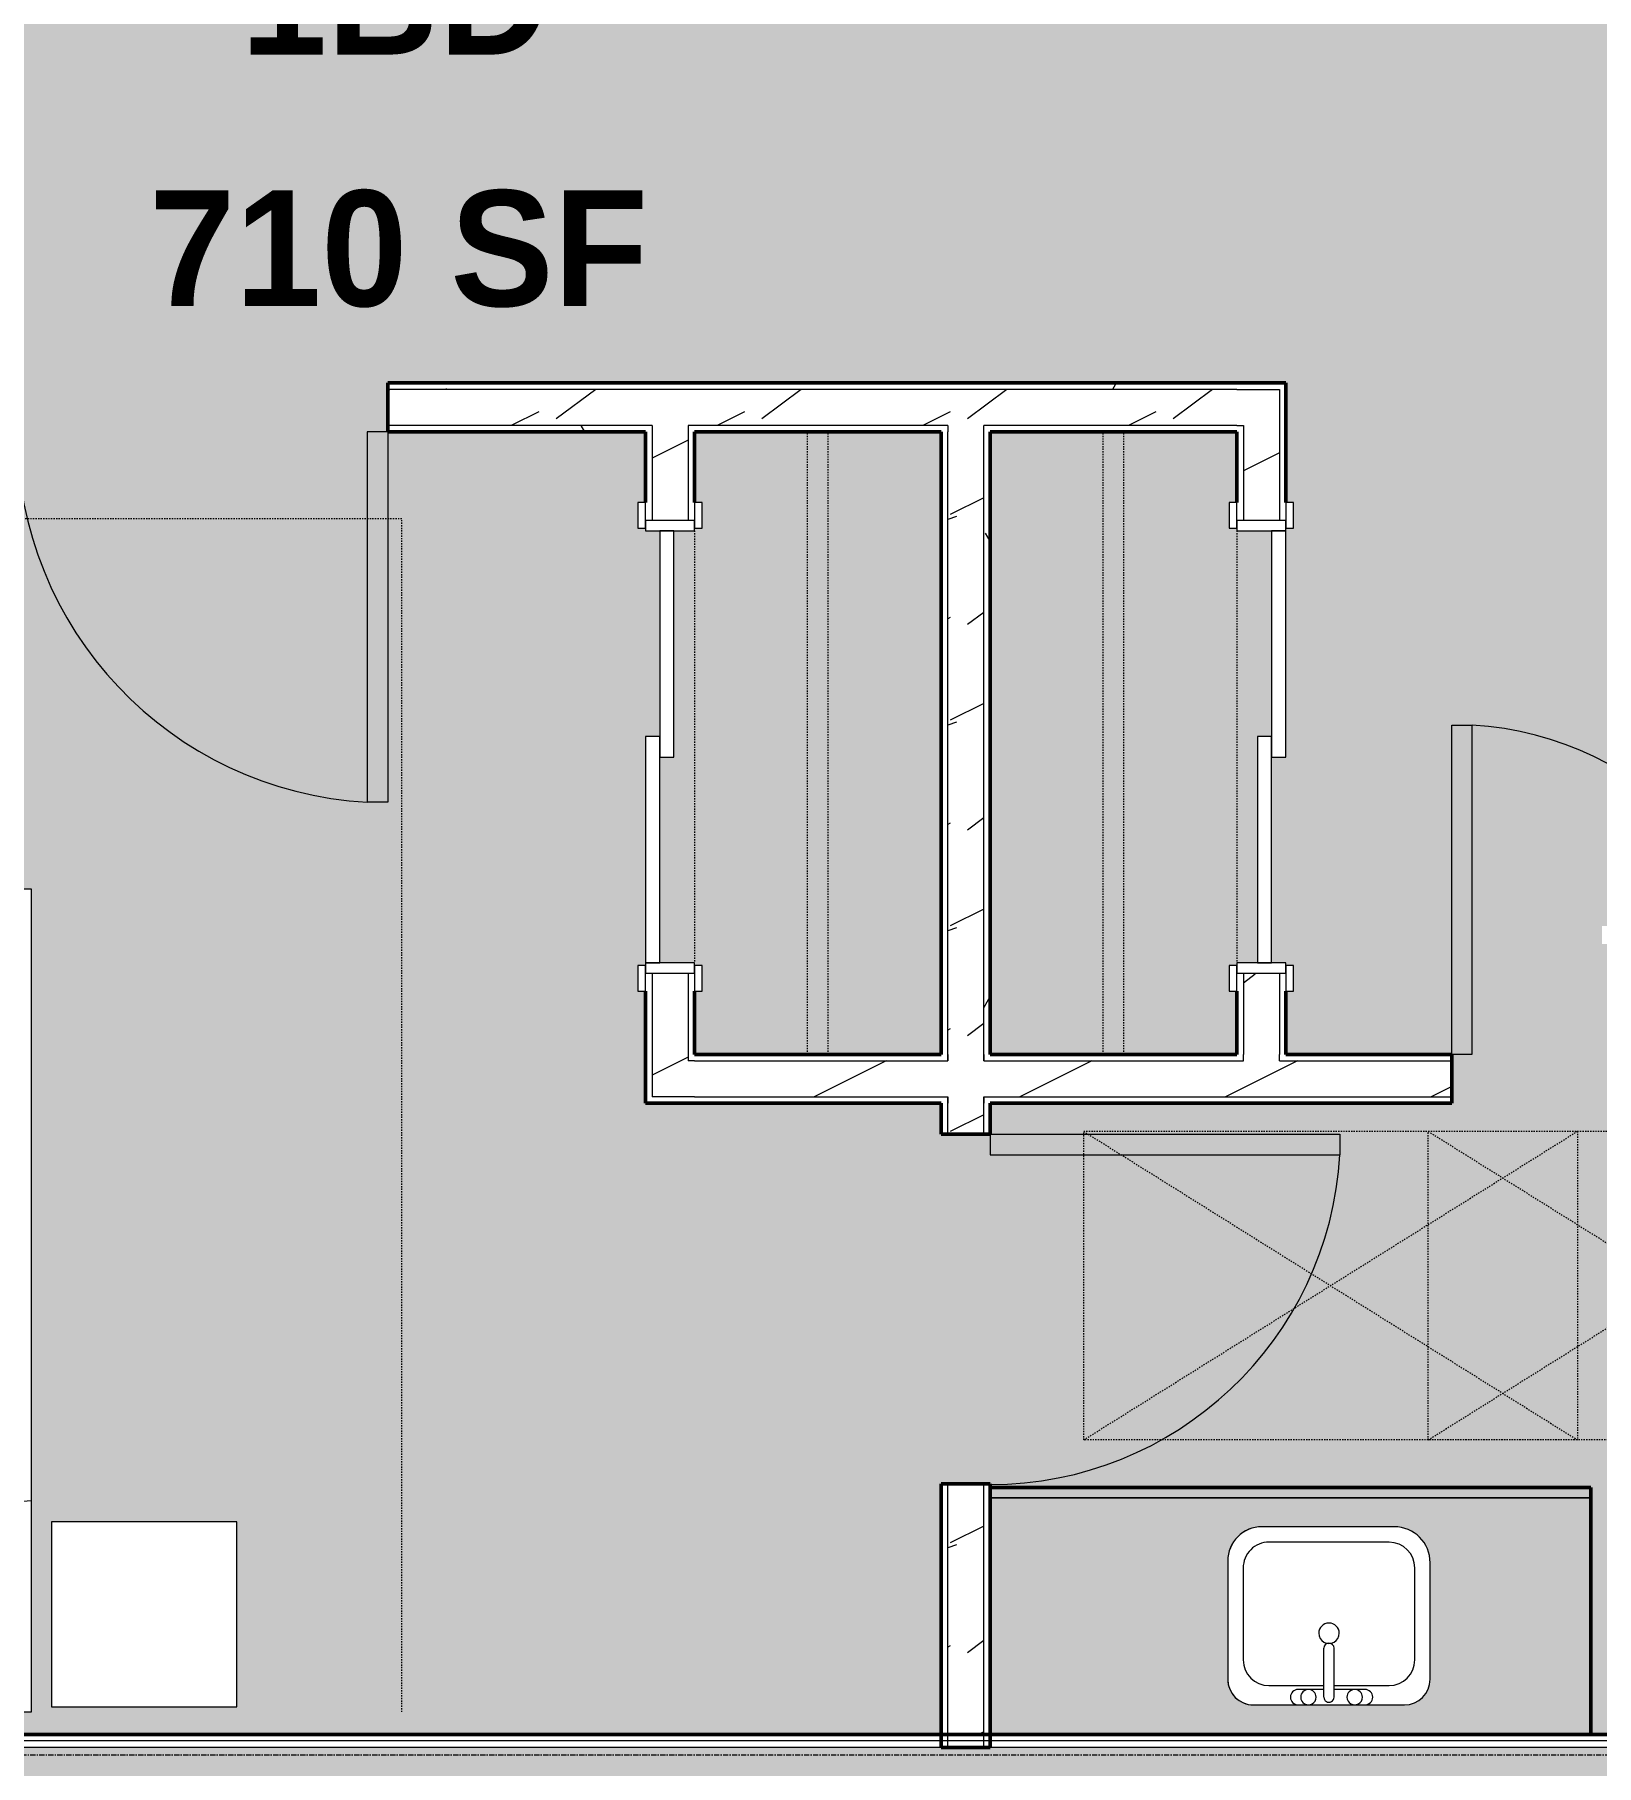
# Model space of a CAD drawing. Header units: inches. Extents: x -4294 to -464, y 9706 to 12475.
# Drawn here: x -3708.2 to -3556.3, y 10838.2 to 11006.4 of the extents above; entities that cross this region are included whole.
import ezdxf

# ---------------------------------------------------------------- set-up
doc = ezdxf.new("R2010")
doc.units = ezdxf.units.IN
doc.header["$MEASUREMENT"] = 0
doc.linetypes.add('Dash', pattern=[0.25, 0.125, -0.125])
doc.linetypes.add('Grid Line 1_2_', pattern=[0.875, 0.5, -0.125, 0.125, -0.125])
for name, color, linetype, lineweight in [('0-1', 7, 'Continuous', 5), ('0-2', 250, 'Continuous', 9), ('A-AREA-IDEN', 2, 'Continuous', 9), ('A-AREA-PATT-6', 41, 'Continuous', 9), ('A-DOOR-1', 250, 'Continuous', 9), ('A-DOOR-2', 130, 'Continuous', 20), ('A-DOOR-FRAM-1', 130, 'Continuous', 20), ('A-GENM-HDLN-1', 250, 'Dash', 9), ('A-WALL', 113, 'Continuous', 13), ('A-WALL-4', 90, 'Continuous', 50), ('A-WALL-5', 7, 'Continuous', 13), ('A-WALL-PATT-1', 250, 'Continuous', 9), ('A-WALL-PATT-2', 8, 'Continuous', 9), ('A-WALL-PATT-5', 111, 'Continuous', 9), ('I-FURN-1', 250, 'Continuous', 9), ('I-FURN-HDLN-1', 250, 'Dash', 9), ('I-WALL-2', 2, 'Continuous', 50), ('P-SANR-FIXT-2', 250, 'Continuous', 9), ('Q-CASE-1', 9, 'Continuous', 9), ('Q-CASE-2', 90, 'Continuous', 50), ('Q-CASE-3', 250, 'Continuous', 9), ('Q-CASE-HDLN-1', 250, 'Dash', 9), ('S-GRID-1', 1, 'Grid Line 1_2_', 9)]:
    doc.layers.add(name, color=color, linetype=linetype, lineweight=lineweight)
doc.styles.add('Century Gothic_B', font='GOTHICB.TTF', dxfattribs={"height": 11.25})
pattern_1 = [(0, (0, 0), (38.4, 9.6), [1.584, -27.216, 1.584, -27.216, -153.6]), (0, (0, 0), (38.4, 9.6), [-57.6, 1.584, -56.016, 1.584, -27.216, -67.2]), (0, (0, 0), (38.4, 9.6), [-144, 1.584, -17.616, 1.584, -46.416]), (120, (14.4, 4.8), (-27.513844, 28.4553755), [1.584, -27.216, 1.584, -27.216, -153.6]), (120, (14.4, 4.8), (-27.513844, 28.4553755), [-57.6, 1.584, -56.016, 1.584, -27.216, -67.2]), (120, (14.4, 4.8), (-27.513844, 28.4553755), [-144, 1.584, -17.616, 1.584, -46.416]), (240, (19.2, 24), (-10.886156, -38.0553755), [1.584, -27.216, 1.584, -27.216, -153.6]), (240, (19.2, 24), (-10.886156, -38.0553755), [-57.6, 1.584, -56.016, 1.584, -27.216, -67.2]), (240, (19.2, 24), (-10.886156, -38.0553755), [-144, 1.584, -17.616, 1.584, -46.416])]
pattern_2 = [(216.87, (7.997, 19.992), (59.9755286, 39.9843071), [9.996, -89.964]), (206.565, (19.992, 13.994), (-19.991807, -19.992219), [22.352, -22.352]), (198.435, (19.992, 3.998), (-39.983821, -19.991955), [12.644, -50.576])]

# ---------------------------------------------------------------- blocks, each defined once
blk = doc.blocks.new('Single-Flush - 32_ x 84_-1372863-FLOOR PLAN - 3RD FLOOR')
at = {"layer": 'A-DOOR-1'}
blk.add_arc((16, -2.38), 32.07, 180, 266.4241, dxfattribs=at)
at = {"layer": 'A-DOOR-2'}
for p, q in [((14, -2.38), (14, -34.38)), ((16, -2.38), (14, -2.38)), ((16, -2.38), (16, -34.38)), ((16, -34.38), (14, -34.38))]:
    blk.add_line(p, q, dxfattribs=at)
blk = doc.blocks.new('Single-Flush - 36_ x 84_-1372824-FLOOR PLAN - 3RD FLOOR')
at = {"layer": 'A-DOOR-1'}
blk.add_arc((18, -2.38), 36.07, 180, 266.8211, dxfattribs=at)
at = {"layer": 'A-DOOR-2'}
for p, q in [((16, -2.38), (16, -38.39)), ((18, -2.38), (16, -2.38)), ((18, -2.38), (18, -38.39)), ((18, -38.39), (16, -38.39))]:
    blk.add_line(p, q, dxfattribs=at)
blk = doc.blocks.new('Single-Flush - 34_ x 84_-1372834-FLOOR PLAN - 3RD FLOOR')
at = {"layer": 'A-DOOR-1'}
blk.add_arc((17, -2.38), 34.07, 180, 266.6343, dxfattribs=at)
at = {"layer": 'A-DOOR-2'}
for p, q in [((15, -2.38), (15, -36.38)), ((17, -2.38), (15, -2.38)), ((17, -2.38), (17, -36.38)), ((17, -36.38), (15, -36.38))]:
    blk.add_line(p, q, dxfattribs=at)
blk = doc.blocks.new('OD_CW_Closet - OD_CW_Closet-1901942-FLOOR PLAN - 3RD FLOOR')
at = {"layer": 'Q-CASE-HDLN-1'}
for p, q in [((0.74, -24), (0.74, 0)), ((0.74, 0), (61.26, 0)), ((61.26, 0), (61.26, -24)), ((0.74, -11), (61.26, -11)), ((0.74, -13), (61.26, -13)), ((6.89, -24), (0.74, -24)), ((51.64, -24), (9.64, -24)), ((61.26, -24), (54.39, -24))]:
    blk.add_line(p, q, dxfattribs=at)
blk = doc.blocks.new('Bed-Standard - King 78_ x 80_-V2-FLOOR PLAN - 3RD FLOOR')
at = {"layer": 'I-FURN-1'}
for p, q in [((49.69, 38.2), (-28.31, 38.2)), ((-28.31, 38.2), (-28.31, -41.8)), ((49.69, -41.8), (49.69, 38.2)), ((-25.31, 36.2), (-25.31, 24.2)), ((-25.31, 36.2), (46.69, 36.2)), ((46.69, 36.2), (46.69, 24.2)), ((49.69, 24.2), (-28.31, 17.63)), ((-25.31, 24.2), (46.69, 24.2)), ((-28.31, -41.8), (49.69, -41.8))]:
    blk.add_line(p, q, dxfattribs=at)
at = {"layer": 'I-FURN-HDLN-1'}
for p, q in [((-64.31, 38.2), (-64.31, -77.8)), ((73.69, -77.8), (73.69, 38.2)), ((-64.31, -77.8), (73.69, -77.8))]:
    blk.add_line(p, q, dxfattribs=at)
blk = doc.blocks.new('Table-Night Stand - 18_ x 18_ x 24_-1352623-FLOOR PLAN - 3RD FLOOR')
at = {"layer": 'I-FURN-1'}
for p, q in [((18.15, 18), (0.15, 18)), ((0.15, 18), (0.15, 0)), ((18.15, 0), (18.15, 18)), ((0.15, 0), (18.15, 0))]:
    blk.add_line(p, q, dxfattribs=at)
blk = doc.blocks.new('FOLDING_SLIDING CLOSET - 42_ x 80_-1372832-FLOOR PLAN - 3RD FLOOR')
at = {"layer": 'A-DOOR-1'}
for p, q in [((-21.25, 3), (-23.75, 3)), ((-23.75, 3), (-23.75, 2.25)), ((-23.75, 2.25), (-21.25, 2.25)), ((-21.25, 2.25), (-21.25, 3)), ((23.75, 3), (21.25, 3)), ((21.25, 3), (21.25, 2.25)), ((21.25, 2.25), (23.75, 2.25)), ((23.75, 2.25), (23.75, 3)), ((-21.25, -2.5), (-23.75, -2.5)), ((-23.75, -2.5), (-23.75, -3.25)), ((-23.75, -3.25), (-21.25, -3.25)), ((-21.25, -3.25), (-21.25, -2.5)), ((23.75, -2.5), (21.25, -2.5)), ((21.25, -2.5), (21.25, -3.25)), ((21.25, -3.25), (23.75, -3.25)), ((23.75, -3.25), (23.75, -2.5))]:
    blk.add_line(p, q, dxfattribs=at)
at = {"layer": 'A-DOOR-2'}
for p, q in [((1, 2.25), (-21, 2.25)), ((-21, 2.25), (-21, 0.87)), ((1, 0.87), (1, 2.25)), ((-21, 0.87), (1, 0.87)), ((21, 0.87), (-1, 0.87)), ((-1, 0.87), (-1, -0.5)), ((21, -0.5), (21, 0.87)), ((-1, -0.5), (21, -0.5))]:
    blk.add_line(p, q, dxfattribs=at)
at = {"layer": 'A-DOOR-FRAM-1'}
for p, q in [((-21, 2.25), (-22, 2.25)), ((-22, 2.25), (-22, -2.5)), ((-21, -2.5), (-21, 2.25)), ((21, 2.25), (21, -2.5)), ((22, 2.25), (21, 2.25)), ((22, -2.5), (22, 2.25)), ((-22, -2.5), (-21, -2.5)), ((21, -2.5), (22, -2.5))]:
    blk.add_line(p, q, dxfattribs=at)
blk = doc.blocks.new('OD_CW_Closet - OD_CW_Closet-1902250-FLOOR PLAN - 3RD FLOOR')
at = {"layer": 'Q-CASE-HDLN-1'}
for p, q in [((6.89, 24), (0.74, 24)), ((0.74, 24), (0.74, 0)), ((51.64, 24), (9.64, 24)), ((61.26, 24), (54.39, 24)), ((61.26, 0), (61.26, 24)), ((0.74, 13), (61.26, 13)), ((0.74, 11), (61.26, 11)), ((0.74, 0), (61.26, 0))]:
    blk.add_line(p, q, dxfattribs=at)
blk = doc.blocks.new('M_Sink Vanity-Square - 500 x 440mm-1352614-FLOOR PLAN - 3RD FLOOR')
at = {"layer": 'P-SANR-FIXT-2'}
for p, q in [((7.96, 7.09), (-6.72, 7.09)), ((7.96, 7.09), (-6.72, 7.09)), ((3.62, 7.09), (-2.88, 7.09)), ((0.12, 5.22), (-5.22, 5.22)), ((-2.88, 5.59), (0.12, 5.59)), ((0.12, 6.33), (0.12, 1.59)), ((1.12, 6.33), (1.12, 1.59)), ((1.12, 5.59), (3.62, 5.59)), ((6.46, 5.22), (1.12, 5.22)), ((-9.22, 4.59), (-9.22, -6.73)), ((-9.22, 4.59), (-9.22, -6.73)), ((10.46, -6.91), (10.46, 4.59)), ((10.46, -6.91), (10.46, 4.59)), ((-7.72, 2.72), (-7.72, -6.23)), ((8.96, -6.23), (8.96, 2.72)), ((-5.22, -8.73), (6.46, -8.73)), ((-5.72, -10.23), (7.14, -10.23)), ((-5.72, -10.23), (7.14, -10.23))]:
    blk.add_line(p, q, dxfattribs=at)
for centre, radius, start, end in [((-6.72, 4.59), 2.5, 90, 180), ((-6.72, 4.59), 2.5, 90, 180), ((-2.88, 6.34), 0.75, 90, 270), ((-1.88, 6.34), 0.75, 360, 180), ((0.62, 6.33), 0.5, 360, 180), ((2.62, 6.34), 0.75, 360, 180), ((3.62, 6.34), 0.75, 270, 90), ((7.96, 4.59), 2.5, 0, 90), ((7.96, 4.59), 2.5, 360, 90), ((-5.22, 2.72), 2.5, 90, 180), ((-1.88, 6.34), 0.75, 180, 0), ((2.62, 6.34), 0.75, 180, 360), ((6.46, 2.72), 2.5, 0, 90), ((0.62, 0.13), 1, 360, 180), ((0.62, 0.13), 1, 180, 0), ((0.62, 1.59), 0.5, 180, 0), ((-5.22, -6.23), 2.5, 180, 270), ((6.46, -6.23), 2.5, 270, 0), ((-5.72, -6.73), 3.5, 180, 270), ((-5.72, -6.73), 3.5, 180, 270), ((7.14, -6.91), 3.32, 270, 360), ((7.14, -6.91), 3.32, 270, 0)]:
    blk.add_arc(centre, radius, start, end, dxfattribs=at)
blk = doc.blocks.new('OD_CW_Base Cabinet - OD_CW_Base Cabinet-V22-FLOOR PLAN - 3RD FLOOR')
at = {"layer": 'Q-CASE-1'}
blk.add_hatch(color=256, dxfattribs=at).paths.add_polyline_path([(59.14, 0), (0.74, 0), (0.74, -1), (59.14, -1)], flags=0)
h = blk.add_hatch(color=256, dxfattribs=at)
h.paths.add_polyline_path([(41.78, -1), (0.74, -1), (0.74, -24), (59.14, -24), (59.12, -1), (43.53, -1)], flags=0)
h.paths.add_polyline_path([(40.03, -3.8), (41.03, -3.96), (41.78, -4.27), (42.51, -4.83), (43.06, -5.55), (43.41, -6.4), (43.53, -7.3), (43.53, -18.63), (43.45, -19.27), (43.2, -19.88), (42.8, -20.39), (42.28, -20.79), (41.68, -21.04), (41.03, -21.13), (26.35, -21.13), (25.7, -21.04), (25.1, -20.79), (24.58, -20.39), (24.18, -19.88), (23.93, -19.27), (23.85, -18.63), (23.85, -7.12), (23.96, -6.26), (24.29, -5.46), (24.82, -4.77), (25.51, -4.25), (26.35, -3.91), (27.17, -3.8)], flags=0)
at = {"layer": 'Q-CASE-2'}
for p, q in [((0.74, 0), (59.14, 0)), ((59.14, 0), (59.14, -24))]:
    blk.add_line(p, q, dxfattribs=at)
at = {"layer": 'Q-CASE-3'}
for p, q in [((0.74, 0), (59.14, 0)), ((59.14, -1), (0.74, -1)), ((0.74, -1), (59.14, -1)), ((59.14, 0), (59.14, -1)), ((59.14, -1), (59.14, -24))]:
    blk.add_line(p, q, dxfattribs=at)
blk = doc.blocks.new('ADA Clearances - 30_x48_-V11-FLOOR PLAN - 3RD FLOOR')
at = {"layer": 'A-GENM-HDLN-1'}
for p, q in [((15, 24), (-15, -24)), ((-15, 24), (15, -24)), ((-15, -5.48), (-15, 24)), ((-15, 24), (15, 24)), ((15, 24), (15, -24)), ((-15, -24), (-15, -14.12)), ((15, -24), (-15, -24))]:
    blk.add_line(p, q, dxfattribs=at)
blk = doc.blocks.new('ADA Clearances - 30_x48_-1721104-FLOOR PLAN - 3RD FLOOR')
at = {"layer": 'A-GENM-HDLN-1'}
for p, q in [((15, 24), (-15, -24)), ((-15, 24), (15, -24)), ((-15, -24), (-15, 24)), ((-15, 24), (15, 24)), ((15, 24), (15, -24)), ((15, -24), (-15, -24))]:
    blk.add_line(p, q, dxfattribs=at)
blk = doc.blocks.new('CTR - 1st Phase - Unit Layouts_rvt-1-FLOOR PLAN - 3RD FLOOR')
at = {"layer": 'A-WALL-PATT-1'}
h = blk.add_hatch(dxfattribs=at)
h.set_pattern_fill('FP_1', color=256, style=0, pattern_type=2)
h.set_pattern_definition(pattern_1)
h.paths.add_polyline_path([(-3852.47, 10971.96), (-3709.8, 10971.96), (-3709.8, 10972.59), (-3852.47, 10972.59), (-3852.47, 10972.1)], flags=0)
h.paths.add_polyline_path([(-3673.8, 10971.96), (-3587.12, 10971.96), (-3587.12, 10972.59), (-3673.8, 10972.59), (-3673.8, 10972.21)], flags=0)
h = blk.add_hatch(dxfattribs=at)
h.set_pattern_fill('FP_1', color=256, style=0, pattern_type=2)
h.set_pattern_definition(pattern_1)
h.paths.add_polyline_path([(-3780.5, 10967.84), (-3709.8, 10967.84), (-3709.8, 10968.46), (-3852.47, 10968.46), (-3852.47, 10967.84), (-3826.22, 10967.84)], flags=0)
h.paths.add_polyline_path([(-3673.8, 10967.84), (-3648.12, 10967.84), (-3648.12, 10968.46), (-3673.8, 10968.46), (-3673.8, 10968.37)], flags=0)
h.paths.add_polyline_path([(-3620.27, 10967.84), (-3619.37, 10967.84), (-3619.37, 10968.46), (-3644.62, 10968.46), (-3644.62, 10967.84), (-3624.4, 10967.84)], flags=0)
h.paths.add_polyline_path([(-3615.87, 10967.84), (-3591.25, 10967.84), (-3591.25, 10968.46), (-3615.87, 10968.46)], flags=0)
h = blk.add_hatch(dxfattribs=at)
h.set_pattern_fill('FP_1', color=256, style=0, pattern_type=2)
h.set_pattern_definition(pattern_1)
h.paths.add_polyline_path([(-3615.84, 10841.19), (-3615.25, 10841.19), (-3615.25, 10865.56), (-3615.87, 10865.56), (-3615.87, 10841.19)], flags=0)
h.paths.add_polyline_path([(-3615.87, 10899.56), (-3615.25, 10899.56), (-3615.25, 10902.56), (-3615.87, 10902.56)], flags=0)
h.paths.add_polyline_path([(-3615.87, 10907.31), (-3615.25, 10907.31), (-3615.25, 10967.84), (-3615.87, 10967.84), (-3615.87, 10910.25)], flags=0)
at = {"layer": 'A-WALL-PATT-2'}
h = blk.add_hatch(dxfattribs=at)
h.set_pattern_fill('FP_2', color=256, style=0, pattern_type=2)
h.set_pattern_definition(pattern_2)
h.paths.add_polyline_path([(-3850.47, 10968.46), (-3709.8, 10968.46), (-3709.8, 10971.96), (-3852.47, 10971.96), (-3852.47, 10968.46)], flags=0)
h.paths.add_polyline_path([(-3673.8, 10968.46), (-3590.62, 10968.48), (-3590.62, 10971.96), (-3673.8, 10971.96)], flags=0)
h = blk.add_hatch(dxfattribs=at)
h.set_pattern_fill('FP_2', color=256, style=0, pattern_type=2)
h.set_pattern_definition(pattern_2)
h.paths.add_polyline_path([(-3587.12, 10906.69), (-3587.12, 10915.21), (-3590.62, 10915.21), (-3590.62, 10906.69), (-3587.17, 10906.69)], flags=0)
h.paths.add_polyline_path([(-3587.12, 10959.21), (-3587.12, 10971.96), (-3590.62, 10971.96), (-3590.62, 10959.21)], flags=0)
h = blk.add_hatch(dxfattribs=at)
h.set_pattern_fill('FP_2', color=256, style=0, pattern_type=2)
h.set_pattern_definition(pattern_2)
h.paths.add_polyline_path([(-3648.12, 10903.19), (-3644.62, 10903.19), (-3644.62, 10915.21), (-3648.12, 10915.21), (-3648.12, 10906.69)], flags=0)
h.paths.add_polyline_path([(-3647.37, 10959.21), (-3644.62, 10959.21), (-3644.62, 10968.46), (-3648.12, 10968.46), (-3648.12, 10959.21)], flags=0)
h = blk.add_hatch(dxfattribs=at)
h.set_pattern_fill('FP_2', color=256, style=0, pattern_type=2)
h.set_pattern_definition(pattern_2)
h.paths.add_polyline_path([(-3619.37, 10841.19), (-3615.87, 10841.19), (-3615.87, 10865.56), (-3619.37, 10865.56), (-3619.37, 10864.19)], flags=0)
h.paths.add_polyline_path([(-3615.87, 10899.56), (-3615.87, 10903.19), (-3619.37, 10903.19), (-3619.37, 10899.56)], flags=0)
h.paths.add_polyline_path([(-3615.87, 10906.69), (-3615.87, 10968.46), (-3619.37, 10968.46), (-3619.37, 10906.69)], flags=0)
h = blk.add_hatch(dxfattribs=at)
h.set_pattern_fill('FP_2', color=256, style=0, pattern_type=2)
h.set_pattern_definition(pattern_2)
h.paths.add_polyline_path([(-3644, 10903.19), (-3570.37, 10903.19), (-3570.37, 10906.69), (-3644.62, 10906.67), (-3644.62, 10903.19)], flags=0)
h.paths.add_polyline_path([(-3486.41, 10903.19), (-3482.72, 10903.19), (-3482.72, 10906.69), (-3538.37, 10906.69), (-3538.37, 10903.19), (-3492.91, 10903.19)], flags=0)
at = {"layer": 'A-WALL-4'}
for p, q in [((-3591.25, 10972.59), (-3673.8, 10972.59)), ((-3673.8, 10972.59), (-3673.8, 10967.84)), ((-3587.12, 10972.59), (-3591.25, 10972.59)), ((-3586.5, 10972.59), (-3587.12, 10972.59)), ((-3586.5, 10960.96), (-3586.5, 10972.59)), ((-3673.8, 10967.84), (-3648.75, 10967.84)), ((-3648.75, 10967.84), (-3648.75, 10960.96)), ((-3644, 10967.84), (-3620, 10967.84)), ((-3644, 10960.96), (-3644, 10967.84)), ((-3620, 10967.84), (-3620, 10907.31)), ((-3615.25, 10967.84), (-3591.25, 10967.84)), ((-3615.25, 10907.31), (-3615.25, 10967.84)), ((-3591.25, 10967.84), (-3591.25, 10960.96)), ((-3648.75, 10913.46), (-3648.75, 10902.56)), ((-3644, 10907.31), (-3644, 10913.46)), ((-3591.25, 10913.46), (-3591.25, 10907.31)), ((-3586.5, 10907.31), (-3586.5, 10913.46)), ((-3620, 10907.31), (-3644, 10907.31)), ((-3591.25, 10907.31), (-3615.25, 10907.31)), ((-3570.37, 10907.31), (-3586.5, 10907.31)), ((-3570.37, 10902.56), (-3570.37, 10907.31)), ((-3648.75, 10902.56), (-3648.12, 10902.56)), ((-3648.12, 10902.56), (-3644, 10902.56)), ((-3644, 10902.56), (-3620, 10902.56)), ((-3620, 10902.56), (-3620, 10899.56)), ((-3615.25, 10902.56), (-3570.37, 10902.56)), ((-3615.25, 10899.56), (-3615.25, 10902.56)), ((-3620, 10899.56), (-3615.25, 10899.56)), ((-3620, 10865.56), (-3620, 10839.94)), ((-3615.25, 10865.56), (-3620, 10865.56)), ((-3615.25, 10839.94), (-3615.25, 10865.56)), ((-3620, 10839.94), (-3615.25, 10839.94))]:
    blk.add_line(p, q, dxfattribs=at)
at = {"layer": 'A-WALL-5'}
for p, q in [((-3591.25, 10971.96), (-3673.8, 10971.96)), ((-3591.25, 10971.96), (-3590.62, 10971.96)), ((-3590.62, 10971.96), (-3587.12, 10971.96)), ((-3587.12, 10971.96), (-3587.12, 10959.21)), ((-3648.12, 10968.46), (-3673.8, 10968.46)), ((-3648.12, 10968.46), (-3648.12, 10967.84)), ((-3648.12, 10967.84), (-3648.12, 10959.21)), ((-3619.37, 10968.46), (-3644.62, 10968.46)), ((-3644.62, 10968.46), (-3644.62, 10967.84)), ((-3644.62, 10967.84), (-3644.62, 10959.21)), ((-3619.37, 10968.46), (-3619.37, 10967.84)), ((-3619.37, 10907.31), (-3619.37, 10967.84)), ((-3591.25, 10968.46), (-3615.87, 10968.46)), ((-3615.87, 10967.84), (-3615.87, 10968.46)), ((-3615.87, 10907.31), (-3615.87, 10967.84)), ((-3591.25, 10968.46), (-3590.62, 10968.46)), ((-3590.62, 10968.46), (-3590.62, 10959.21)), ((-3648.12, 10915.21), (-3648.12, 10903.19)), ((-3644.62, 10915.21), (-3644.62, 10906.69)), ((-3590.62, 10915.21), (-3590.62, 10907.31)), ((-3587.12, 10915.21), (-3587.12, 10907.31)), ((-3644, 10906.69), (-3644.62, 10906.69)), ((-3644, 10906.69), (-3619.37, 10906.69)), ((-3619.37, 10906.69), (-3619.37, 10907.31)), ((-3619.37, 10907.31), (-3619.37, 10906.69)), ((-3615.87, 10907.31), (-3615.87, 10906.69)), ((-3615.87, 10906.69), (-3615.87, 10907.31)), ((-3615.87, 10906.69), (-3590.62, 10906.69)), ((-3590.62, 10906.69), (-3590.62, 10907.31)), ((-3587.12, 10906.69), (-3587.12, 10907.31)), ((-3587.12, 10906.69), (-3570.37, 10906.69)), ((-3644.62, 10903.19), (-3648.12, 10903.19)), ((-3644, 10903.19), (-3644.62, 10903.19)), ((-3644, 10903.19), (-3619.37, 10903.19)), ((-3619.37, 10902.56), (-3619.37, 10903.19)), ((-3619.37, 10903.19), (-3619.37, 10902.56)), ((-3615.87, 10903.19), (-3615.87, 10902.56)), ((-3615.87, 10903.19), (-3570.37, 10903.19)), ((-3615.87, 10902.56), (-3615.87, 10903.19)), ((-3619.37, 10899.56), (-3619.37, 10902.56)), ((-3615.87, 10899.56), (-3615.87, 10902.56)), ((-3619.37, 10839.94), (-3619.37, 10865.56)), ((-3615.87, 10839.94), (-3615.87, 10865.56))]:
    blk.add_line(p, q, dxfattribs=at)
at = {"layer": '0-2'}
for name, p in [('Single-Flush - 36_ x 84_-1372824-FLOOR PLAN - 3RD FLOOR', (-3691.8, 10970.21)), ('OD_CW_Base Cabinet - OD_CW_Base Cabinet-V22-FLOOR PLAN - 3RD FLOOR', (-3615.99, 10865.19))]:
    blk.add_blockref(name, p, dxfattribs=at)
for name, p, rotation in [('OD_CW_Closet - OD_CW_Closet-1902250-FLOOR PLAN - 3RD FLOOR', (-3620, 10906.58), 90.00000000003098), ('OD_CW_Closet - OD_CW_Closet-1901942-FLOOR PLAN - 3RD FLOOR', (-3615.25, 10906.58), 89.99999999996905), ('FOLDING_SLIDING CLOSET - 42_ x 80_-1372832-FLOOR PLAN - 3RD FLOOR', (-3646.5, 10937.21), 89.99999999997272), ('FOLDING_SLIDING CLOSET - 42_ x 80_-1372832-FLOOR PLAN - 3RD FLOOR', (-3588.75, 10937.21), 270.0000000000273), ('Bed-Standard - King 78_ x 80_-V2-FLOOR PLAN - 3RD FLOOR', (-3736.75, 10881.58), 180), ('Single-Flush - 32_ x 84_-1372863-FLOOR PLAN - 3RD FLOOR', (-3554.37, 10904.94), 180), ('ADA Clearances - 30_x48_-1721104-FLOOR PLAN - 3RD FLOOR', (-3582.15, 10884.83), 89.9999999999678), ('ADA Clearances - 30_x48_-V11-FLOOR PLAN - 3RD FLOOR', (-3548.65, 10884.83), 89.9999999999678), ('Single-Flush - 34_ x 84_-1372834-FLOOR PLAN - 3RD FLOOR', (-3617.62, 10882.56), 90.0000000000212), ('Table-Night Stand - 18_ x 18_ x 24_-1352623-FLOOR PLAN - 3RD FLOOR', (-3688.35, 10861.88), 180), ('M_Sink Vanity-Square - 500 x 440mm-1352614-FLOOR PLAN - 3RD FLOOR', (-3581.68, 10851.16), 180)]:
    blk.add_blockref(name, p, dxfattribs=dict(at, rotation=rotation))
blk = doc.blocks.new('CTR - 1st Phase - Shell_rvt-1-FLOOR PLAN - 3RD FLOOR')
at = {"layer": 'S-GRID-1'}
blk.add_line((-464.45, 10839.19), (-4232.19, 10839.19), dxfattribs=at)

msp = doc.modelspace()

# ---------------------------------------------------------------- hatches: boundary and pattern name
at = {"layer": 'A-AREA-PATT-6'}
h = msp.add_hatch(color=256, dxfattribs=at)
h.paths.add_polyline_path([(-3519.7487, 10918.0269), (-3555.7487, 10918.0269), (-3555.7487, 10919.7769), (-3519.7487, 10919.7769), (-3519.7487, 10918.6519)], flags=0)
h.paths.add_polyline_path([(-3504.9237, 10968.9894), (-3540.9237, 10968.9894), (-3540.9237, 10970.7394), (-3504.9237, 10970.7394)], flags=0)
h.paths.add_polyline_path([(-3851.8487, 10841.1894), (-3619.9987, 10841.1894), (-3619.9987, 10865.5644), (-3615.2487, 10865.5644), (-3615.2487, 10865.1894), (-3556.8487, 10865.1894), (-3556.8487, 10841.1894), (-3548.825, 10841.1894), (-3548.825, 10848.9156), (-3548.698, 10849.88), (-3548.3257, 10850.7787), (-3547.7336, 10851.5505), (-3546.9618, 10852.1426), (-3546.0632, 10852.5149), (-3545.0224, 10852.6418), (-3543.7104, 10852.6418), (-3544.0581, 10855.6656), (-3545.2499, 10856.6656), (-3545.8166, 10857.6656), (-3546.1744, 10859.1751), (-3546.2616, 10859.6694), (-3546.3487, 10860.6656), (-3546.1744, 10862.658), (-3545.6365, 10864.6656), (-3544.9085, 10866.6656), (-3543.9313, 10868.7299), (-3542.5885, 10870.6656), (-3541.5885, 10871.6656), (-3540.7225, 10872.1656), (-3539.3487, 10872.6656), (-3538.3487, 10872.6656), (-3536.975, 10872.1656), (-3536.109, 10871.6656), (-3535.109, 10870.6656), (-3533.7215, 10868.6656), (-3532.7889, 10866.6656), (-3532.061, 10864.6656), (-3531.523, 10862.658), (-3531.3487, 10860.6656), (-3531.523, 10859.1751), (-3531.6129, 10858.6656), (-3531.8808, 10857.6656), (-3532.4476, 10856.6656), (-3533.6394, 10855.6656), (-3533.9871, 10852.6418), (-3532.4176, 10852.618), (-3531.6343, 10852.5149), (-3530.7356, 10852.1426), (-3529.9639, 10851.5505), (-3529.3717, 10850.7787), (-3528.9995, 10849.88), (-3528.8725, 10848.9156), (-3528.8725, 10841.1894), (-3522.8487, 10841.1894), (-3522.8487, 10843.3253), (-3518.0987, 10843.3253), (-3518.0987, 10841.1894), (-3483.9737, 10841.1894), (-3483.9737, 10902.5644), (-3538.3737, 10902.5644), (-3538.3737, 10907.3144), (-3520.7487, 10907.3144), (-3520.7487, 10916.0269), (-3519.7487, 10916.0269), (-3519.7487, 10918.0269), (-3517.8112, 10918.0269), (-3517.8112, 10918.6519), (-3515.9362, 10918.6519), (-3515.9362, 10918.0269), (-3513.9987, 10918.0269), (-3513.9987, 10916.0269), (-3515.9987, 10916.0269), (-3515.9987, 10907.3144), (-3483.9737, 10907.3144), (-3483.9737, 10959.9894), (-3515.9987, 10959.9894), (-3515.9987, 10956.0269), (-3513.9987, 10956.0269), (-3513.9987, 10954.0269), (-3515.9362, 10954.0269), (-3515.9362, 10953.4019), (-3517.8112, 10953.4019), (-3517.8112, 10954.0269), (-3519.7487, 10954.0269), (-3519.7487, 10956.0269), (-3520.7487, 10956.0269), (-3520.7487, 10964.7394), (-3504.9237, 10964.7394), (-3504.9237, 10968.9894), (-3502.9862, 10968.9894), (-3502.9862, 10969.6144), (-3501.9237, 10969.6144), (-3501.9237, 11004.3644), (-3502.9862, 11004.3644), (-3502.9862, 11004.9894), (-3504.9237, 11004.9894), (-3504.9237, 11033.1894), (-3517.3487, 11033.1894), (-3517.3487, 11068.9394), (-3509.3487, 11068.9394), (-3509.3487, 11099.1894), (-3523.8789, 11099.1894), (-3523.8789, 11098.8144), (-3547.8789, 11098.8144), (-3547.8789, 11099.1894), (-3578.9737, 11099.1894), (-3578.9737, 11041.1894), (-3577.4923, 11041.1673), (-3577.4064, 11041.1317), (-3577.3487, 11040.9925), (-3577.3277, 11040.0965), (-3577.0987, 11040.0965), (-3577.0987, 11037.4733), (-3576.8487, 11037.4733), (-3576.8487, 11036.8827), (-3577.0987, 11036.8827), (-3577.0987, 11036.2922), (-3576.8487, 11036.2922), (-3576.8487, 11035.7016), (-3577.0987, 11035.7016), (-3577.0987, 11035.1111), (-3576.8487, 11035.1111), (-3576.8487, 11034.5205), (-3577.0987, 11034.5205), (-3577.0987, 11033.93), (-3576.8487, 11033.93), (-3576.8487, 11033.3394), (-3577.0987, 11033.3394), (-3577.0987, 11023.9484), (-3576.8487, 11023.9484), (-3576.8487, 11022.047), (-3577.0987, 11022.047), (-3577.0987, 11018.2823), (-3577.3487, 11018.2823), (-3577.3487, 11017.3862), (-3577.5456, 11017.1894), (-3578.9737, 11017.1894), (-3578.9737, 11014.5894), (-3614.9737, 11014.5894), (-3614.9737, 11022.1379), (-3622.0482, 11022.1379), (-3622.0482, 11038.6379), (-3614.9737, 11038.6379), (-3614.9737, 11051.2593), (-3622.0482, 11051.2593), (-3622.0482, 11067.7593), (-3614.9737, 11067.7593), (-3614.9737, 11081.3806), (-3622.0482, 11081.3806), (-3622.0482, 11097.8806), (-3614.9737, 11097.8806), (-3614.9737, 11123.1894), (-3728.412, 11123.1894), (-3728.412, 11107.0644), (-3746.412, 11107.0644), (-3746.412, 11111.0644), (-3782.412, 11111.0644), (-3782.412, 11107.0644), (-3800.412, 11107.0644), (-3800.412, 11123.1894), (-3851.8487, 11123.1894), (-3851.8487, 10972.5894), (-3709.7987, 10972.5894), (-3709.7987, 10967.8394), (-3852.4737, 10967.8394), (-3852.4737, 10972.2144), (-3855.7237, 10972.1674), (-3855.7237, 10934.1894), (-3852.4737, 10934.1894), (-3852.4737, 10937.5293), (-3824.3237, 10937.5293), (-3824.3237, 10938.8269), (-3819.5737, 10938.8269), (-3819.5737, 10932.7793), (-3851.8487, 10932.7793), (-3851.8487, 10843.3769)], flags=0)
h.paths.add_polyline_path([(-3786.4337, 10843.3769), (-3786.4337, 10923.3769), (-3708.4337, 10923.3769), (-3708.4337, 10843.3769), (-3780.4976, 10843.3769)], flags=0)
h.paths.add_polyline_path([(-3706.5018, 10843.8769), (-3706.5018, 10861.8769), (-3688.5018, 10861.8769), (-3688.5018, 10843.8769)], flags=0)
h.paths.add_polyline_path([(-3808.4337, 10843.8769), (-3808.4337, 10861.8769), (-3790.4337, 10861.8769), (-3790.4337, 10843.8769)], flags=0)
h.paths.add_polyline_path([(-3522.0452, 10863.3253), (-3522.8487, 10863.3253), (-3522.8487, 10868.4503), (-3485.5987, 10868.4503), (-3485.5987, 10863.7003), (-3518.0987, 10863.7003), (-3518.0987, 10863.3253), (-3518.7237, 10863.3253)], flags=0)
h.paths.add_polyline_path([(-3619.9987, 10899.5644), (-3619.9987, 10902.5644), (-3648.7487, 10902.5644), (-3648.7487, 10913.4644), (-3649.4987, 10913.4644), (-3649.4987, 10915.9644), (-3648.7487, 10915.9644), (-3648.7487, 10938.2144), (-3647.3737, 10938.2144), (-3647.3737, 10958.2144), (-3648.7487, 10958.2144), (-3648.7487, 10958.4644), (-3649.4987, 10958.4644), (-3649.4987, 10960.9644), (-3648.7487, 10960.9644), (-3648.7487, 10967.8394), (-3673.7987, 10967.8394), (-3673.7987, 10972.5894), (-3586.4987, 10972.5894), (-3586.4987, 10960.9644), (-3585.7487, 10960.9644), (-3585.7487, 10958.4644), (-3586.4987, 10958.4644), (-3586.4987, 10936.2144), (-3587.8737, 10936.2144), (-3587.8737, 10916.2144), (-3586.4987, 10916.2144), (-3586.4987, 10915.9644), (-3585.7487, 10915.9644), (-3585.7487, 10913.4644), (-3586.4987, 10913.4644), (-3586.4987, 10907.3144), (-3570.3737, 10907.3144), (-3570.3737, 10902.5644), (-3615.2487, 10902.5644), (-3615.2487, 10899.5644), (-3619.3737, 10899.5644)], flags=0)
h.paths.add_polyline_path([(-3615.2487, 10907.3144), (-3591.2487, 10907.3144), (-3591.2487, 10913.4644), (-3591.9987, 10913.4644), (-3591.9987, 10915.9644), (-3591.2487, 10915.9644), (-3591.2487, 10916.2144), (-3589.2487, 10916.2144), (-3589.2487, 10938.2144), (-3587.8737, 10938.2144), (-3587.8737, 10958.2144), (-3591.2487, 10958.2144), (-3591.2487, 10958.4644), (-3591.9987, 10958.4644), (-3591.9987, 10960.9644), (-3591.2487, 10960.9644), (-3591.2487, 10967.8394), (-3615.2487, 10967.8394), (-3615.2487, 10910.2481)], flags=0)
h.paths.add_polyline_path([(-3642.6754, 10907.3144), (-3619.9987, 10907.3144), (-3619.9987, 10967.8394), (-3643.9987, 10967.8394), (-3643.9987, 10960.9644), (-3643.2487, 10960.9644), (-3643.2487, 10958.4644), (-3643.9987, 10958.4644), (-3643.9987, 10958.2144), (-3645.9987, 10958.2144), (-3645.9987, 10936.2144), (-3647.3737, 10936.2144), (-3647.3737, 10916.2144), (-3643.9987, 10916.2144), (-3643.9987, 10915.9644), (-3643.2487, 10915.9644), (-3643.2487, 10913.4644), (-3643.9987, 10913.4644), (-3643.9987, 10907.3144)], flags=0)
h.paths.add_polyline_path([(-3495.5949, 10909.4218), (-3512.4144, 10909.4218), (-3512.4144, 10934.4218), (-3486.4144, 10934.4218), (-3486.4144, 10909.4218), (-3492.9314, 10909.4218)], flags=0)
h.paths.add_polyline_path([(-3826.2237, 10939.5769), (-3851.4737, 10939.5769), (-3851.4737, 10967.5769), (-3826.2237, 10967.5769), (-3826.2237, 10966.5641), (-3825.7237, 10966.5267), (-3825.7237, 10965.8397), (-3826.2237, 10965.8397), (-3826.2237, 10949.5684), (-3825.7237, 10949.5434), (-3825.7237, 10949.0854), (-3826.2237, 10949.0854)], flags=0)
h.paths.add_polyline_path([(-3718.9018, 11022.7894), (-3802.9018, 11022.7894), (-3802.9018, 11057.7894), (-3796.9018, 11057.7894), (-3796.9018, 11058.7894), (-3724.9018, 11058.7894), (-3724.9018, 11057.7894), (-3718.9018, 11057.7894), (-3718.9018, 11026.7894)], flags=0)
h.paths.add_polyline_path([(-3483.9737, 11033.1894), (-3483.9737, 11123.1894), (-3485.3487, 11123.1894), (-3485.3487, 11068.9394), (-3487.3487, 11068.9394), (-3487.3487, 11033.1894)], flags=0)
h.paths.add_polyline_path([(-3843.9018, 11062.1144), (-3847.9018, 11062.1144), (-3847.9018, 11110.1144), (-3812.9018, 11110.1144), (-3812.9018, 11104.1144), (-3811.9018, 11104.1144), (-3811.9018, 11068.1144), (-3812.9018, 11068.1144), (-3812.9018, 11062.1144), (-3840.4018, 11062.1144)], flags=0)
h.paths.add_polyline_path([(-3673.9018, 11062.1144), (-3708.9018, 11062.1144), (-3708.9018, 11068.1144), (-3709.9018, 11068.1144), (-3709.9018, 11104.1144), (-3708.9018, 11104.1144), (-3708.9018, 11110.1144), (-3673.9018, 11110.1144), (-3673.9018, 11076.7798)], flags=0)
at = {"layer": 'A-WALL-PATT-5'}
h = msp.add_hatch(dxfattribs=at)
h.set_pattern_fill('FP_1', color=256, style=0, pattern_type=2)
h.set_pattern_definition(pattern_1)
h.paths.add_polyline_path([(-3852.4737, 10840.5644), (-3483.9737, 10840.5644), (-3483.9737, 10841.1894), (-3852.4737, 10841.1894)], flags=0)
h = msp.add_hatch(dxfattribs=at)
h.set_pattern_fill('FP_1', color=256, style=0, pattern_type=2)
h.set_pattern_definition(pattern_1)
h.paths.add_polyline_path([(-3483.3487, 10839.9394), (-3483.3487, 10840.5644), (-3852.4737, 10840.5644), (-3852.4737, 10839.9394), (-3483.9737, 10839.9394)], flags=0)
h = msp.add_hatch(dxfattribs=at)
h.set_pattern_fill('FP_4', color=256, style=0, pattern_type=2)
h.set_pattern_definition([(161.57, (0.6, 0.6), (-4.80033747, -0.00041462), [0, -34.152, 3.792, 0]), (18.43, (-0.6, 0.6), (-4.80033747, 0.00041462), [0, -34.152, 3.792, 0]), (108.43, (0.6, 0.6), (2.39913218, -12.00105099), [11.382, -26.562]), (71.57, (-0.6, 0.6), (2.39913218, 12.00105099), [11.382, -26.562])])
h.paths.add_polyline_path([(-3483.3487, 10836.4394), (-3482.7237, 10836.4394), (-3482.7237, 10839.9394), (-3852.4737, 10839.9394), (-3852.4737, 10836.4394), (-3483.9737, 10836.4394)], flags=0)

# ---------------------------------------------------------------- linework, layer by layer
at = {"layer": 'A-WALL'}
for p, q in [((-3483.3487, 10840.5644), (-3852.4737, 10840.5644)), ((-3482.7237, 10839.9394), (-3852.4737, 10839.9394))]:
    msp.add_line(p, q, dxfattribs=at)
at = {"layer": 'I-WALL-2'}
msp.add_line((-3483.9737, 10841.1894), (-3852.4737, 10841.1894), dxfattribs=at)

# ---------------------------------------------------------------- block references
at = {"layer": '0-1'}
for name in ['CTR - 1st Phase - Shell_rvt-1-FLOOR PLAN - 3RD FLOOR', 'CTR - 1st Phase - Unit Layouts_rvt-1-FLOOR PLAN - 3RD FLOOR']:
    msp.add_blockref(name, (0, 0), dxfattribs=at)

# ---------------------------------------------------------------- texts
at = {"layer": 'A-AREA-IDEN', "char_height": 11.25, "attachment_point": 1, "style": 'Century Gothic_B'}
for s, insert, width in [('1BD', (-3688.1009, 11015.7557), 35.98125), ('710 SF', (-3697.0065, 10991.2981), 57.57)]:
    msp.add_mtext(s, dxfattribs=dict(at, insert=insert, width=width))

doc.saveas('drawing.dxf')
